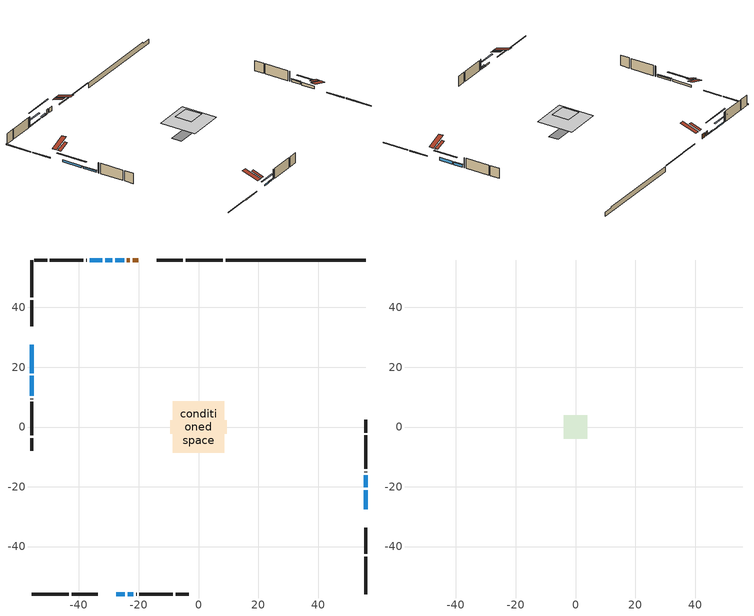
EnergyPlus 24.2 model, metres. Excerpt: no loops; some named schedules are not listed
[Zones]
conditioned space
 floor outside (Floor1 construction): -3.2,-3.2 -3.2,3.2 3.2,3.2 3.2,-3.2 z1.22
 floor adiabatic (AdiabaticFloorConstruction): -8.56,-8.56 -8.56,8.56 8.56,8.56 8.56,-8.56 z3.66
 floor foundation (Slab1 construction): -9.41,-2.28 -9.41,2.28 9.41,2.28 9.41,-2.28 z-1.31
 wall outside (RimJoist1 construction): 8.19,55.85 -4.31,55.85 / -55.85,-55.85 -43.36,-55.85 / -55.85,55.85 -55.85,43.36 / 55.85,-55.85 55.85,-43.36 z1.22:1.52
 wall outside (RimJoist2 construction): -5.24,55.85 -14,55.85 / -42.43,-55.85 -33.66,-55.85 / -55.85,42.43 -55.85,33.66 / 55.85,-42.43 55.85,-33.66 z1.22:1.52
 wall outside (AdiabaticWallConstruction 1): -20.19,55.85 -22.07,55.85 / -22.99,55.85 -23.94,55.85 z1.22:3.25
 wall outside (AdiabaticWallConstruction): 55.85,-27.47 55.85,-21.16 z1.22:2.57; -27.47,-55.85 -24.62,-55.85 z1.22:1.83; -55.85,27.47 -55.85,18.06 z1.22:2.23; 55.85,-20.23 55.85,-16.08 z1.22:2.4; -24.87,55.85 -27.92,55.85 z1.22:1.55; -23.69,-55.85 -21.82,-55.85 z1.22:1.75; -55.85,17.13 -55.85,10.45 z1.22:2.04; -28.85,55.85 -31.25,55.85 z1.22:1.51; -32.18,55.85 -36.45,55.85 z1.22:1.63
 wall outside (Wall1 construction): -37.38,55.85 -37.58,55.85 / -20.89,-55.85 -20.69,-55.85 / -55.85,9.52 -55.85,9.33 / 55.85,-15.15 55.85,-14.95 z1.22:6.1
 wall outside (Wall2 construction): -38.51,55.85 -49.72,55.85 / -19.76,-55.85 -8.55,-55.85 / -55.85,8.4 -55.85,-2.82 / 55.85,-14.02 55.85,-2.81 z1.22:6.1
 wall outside (Wall3 construction): -50.65,55.85 -54.92,55.85 / -7.62,-55.85 -3.34,-55.85 / -55.85,-3.75 -55.85,-8.02 / 55.85,-1.88 55.85,2.4 z1.22:6.1
 wall foundation (FoundationWall1 construction): 9.12,55.85,-1.31 9.12,55.85,1.22 51.18,55.85,1.22 51.18,55.85,0.66 55.85,55.85,0.66 55.85,55.85,-1.31
 window (WindowConstruction): 55.85,-27.47 55.85,-21.16 z1.22:2.57
 window (WindowConstruction 2): -27.47,-55.85 -24.62,-55.85 z1.22:1.83
 window (WindowConstruction 3): -55.85,27.47 -55.85,18.06 z1.22:2.23
 window (WindowConstruction 4): 55.85,-20.23 55.85,-16.08 z1.22:2.4
 window (WindowConstruction 5): -24.87,55.85 -27.92,55.85 z1.22:1.55
 window (WindowConstruction 6): -23.69,-55.85 -21.82,-55.85 z1.22:1.75
 window (WindowConstruction 7): -55.85,17.13 -55.85,10.45 z1.22:2.04
 window (WindowConstruction 8): -28.85,55.85 -31.25,55.85 z1.22:1.51
 window (WindowConstruction 1): -32.18,55.85 -36.45,55.85 z1.22:1.63
 door (Door): -20.19,55.85 -22.07,55.85 z1.22:3.25
 door (Door 1): -23,55.85 -23.94,55.85 z1.22:3.25
 ceiling adiabatic (AdiabaticFloorConstruction): 8.56,-8.56 8.56,8.56 -8.56,8.56 -8.56,-8.56 z3.66
 roof outside (Roof2 construction): -19.26,55.85,6.1 -19.26,50.75,7.8 -17.92,50.75,7.8 -17.92,55.85,6.1; -28.4,-55.85,6.1 -28.4,-50.75,7.8 -29.75,-50.75,7.8 -29.75,-55.85,6.1; -55.85,28.4,6.1 -50.75,28.4,7.8 -50.75,29.75,7.8 -55.85,29.75,6.1; 55.85,-28.4,6.1 50.75,-28.4,7.8 50.75,-29.75,7.8 55.85,-29.75,6.1
attic - vented
 floor to conditioned space (Floor2 construction Reversed): -4,-4 -4,4 4,4 4,-4 z6.1
 roof outside (Roof1 construction): -16.99,55.85,6.1 -16.99,48.05,8.7 -14.93,48.05,8.7 -14.93,55.85,6.1; -30.68,-55.85,6.1 -30.68,-48.05,8.7 -32.73,-48.05,8.7 -32.73,-55.85,6.1; -55.85,30.68,6.1 -48.05,30.68,8.7 -48.05,32.73,8.7 -55.85,32.73,6.1; 55.85,-30.68,6.1 48.05,-30.68,8.7 48.05,-32.73,8.7 55.85,-32.73,6.1
shading: 55.85,-18.52 55.85,-30.11 56.27,-30.11 56.27,-18.52 z5.21; -21.98,-55.85 -30.11,-55.85 -30.11,-56.27 -21.98,-56.27 z4.47; -55.85,15.42 -55.85,30.11 -56.27,30.11 -56.27,15.42 z4.87; 55.85,-15.88 55.85,-20.43 56.27,-20.43 56.27,-15.88 z2.6; -28.12,55.85 -24.67,55.85 -24.67,56.27 -28.12,56.27 z1.75; -21.62,-55.85 -23.89,-55.85 -23.89,-56.27 -21.62,-56.27 z1.95; -55.85,10.25 -55.85,17.33 -56.27,17.33 -56.27,10.25 z2.24; -37.55,55.85 -22.55,55.85 -22.55,56.27 -37.55,56.27 z7.81; -39.09,55.85 -29.54,55.85 -29.54,56.27 -39.09,56.27 z4.26
[Building]
Building 1: Terrain=Suburbs
[Site:Location]
Vancouver Intl AP_BC: Latitude {deg}=49.19; Longitude {deg}=-123.18; Time Zone {hr}=-8; Elevation {m}=4; Keep Site Location Information=Yes
[Site:GroundTemperature:Shallow]
8.06451, 6.96315, 6.87495, 7.3976, 9.49575, 11.5841, 13.3946, 14.5416, 14.639, 13.7062, 11.9418, 9.91751
[Site:WaterMainsTemperature]
Calculation Method=Schedule; Temperature Schedule=mains temperature schedule
[Material] Roughness=Rough; Thermal Absorptance=0.9
Name | Thickness {m} | Conductivity {W/m-K} | Density {kg/m3} | Specific Heat {J/kg-K} | Solar Absorptance | Visible Absorptance
asphalt or fiberglass shingles | 0.00635 | 0.162714 | 1121.4 | 1465.45 | 0.84 | 0.84
ceiling stud and cavity | 0.1397 | 0.0759208 | 65.682 | 1177.47 | 0.7 | 0.7
concrete 4.0 in. | 0.1016 | 1.803125 | 2242.8 | 837.4 | 0.7 | 0.7
concrete 8.0 in. | 0.2032 | 1.803125 | 2242.8 | 837.4 | 0.7 | 0.7
door material | 0.04445 | 0.188738 | 512.64 | 1214.23 | 0.7 | 0.7
exterior vertical ins | 0.0136664 | 0.029427 | 32.04 | 1214.23 | 0.7 | 0.7
floor covering | 0.0127 | 9.015625 | 54.468 | 1339.84 | 0.6 | 0.6
floor covering 1 | 0.0127 | 0.0433444 | 54.468 | 1339.84 | 0.6 | 0.6
floor rigid ins; wall rigid ins | 0.512978 | 0.029427 | 32.04 | 1214.23 | 0.7 | 0.7
floor stud and cavity | 0.0889 | 0.196068 | 50.32683 | 1063.81 | 0.7 | 0.7
floor stud and cavity 1 | 0.1397 | 1.75129 | 37.0049 | 1207.88 | 0.7 | 0.7
furniture material conditioned space 1 | 0.1524 | 0.115458 | 640.8 | 1214.23 | 0.6 | 0.6
gypsum board | 0.0127 | 0.160291 | 801 | 837.4 | 0.6 | 0.6
gypsum board 1 | 0.0127 | 0.160291 | 801 | 837.4 | 0.7 | 0.7
osb sheathing 0.5 in. | 0.0127 | 0.115458 | 512.64 | 1214.23 | 0.7 | 0.7
osb sheathing 0.75 in. | 0.01905 | 0.115458 | 512.64 | 1214.23 | 0.7 | 0.7
osb sheathing 2.0 in. | 0.0508 | 0.115458 | 512.64 | 1214.23 | 0.7 | 0.7
rim joist stud and cavity | 0.0508 | 0.0451784 | 125.044 | 1163.47 | 0.6 | 0.6
rim joist stud and cavity 1 | 0.0508 | 0.0290657 | 125.044 | 1163.47 | 0.6 | 0.6
roof rigid ins | 0.103632 | 0.029427 | 32.04 | 1214.23 | 0.7 | 0.7
roof stud and cavity | 0.2032 | 0.246695 | 78.34581 | 1123.46 | 0.7 | 0.7
wall stud and cavity | 0.1397 | 0.129216 | 139.0536 | 1170.24 | 0.7 | 0.7
wall stud and cavity 1 | 0.1397 | 0.114486 | 139.0536 | 1170.24 | 0.7 | 0.7
wall stud and cavity 2 | 0.1397 | 0.116846 | 139.0536 | 1170.24 | 0.7 | 0.7
wall stud and cavity 3 | 0.0889 | 0.380278 | 52.3479 | 1209.89 | 0.7 | 0.7
wall stud and cavity 4 | 0.0889 | 0.391764 | 83.0341 | 1211.67 | 0.7 | 0.7
wood siding | 0.0254 | 0.102417 | 544.68 | 1172.36 | 0.4 | 0.4
wood siding 1; wood siding 2; wood siding 3 | 0.0254 | 0.102417 | 544.68 | 1172.36 | 0.7 | 0.7
[WindowMaterial:SimpleGlazingSystem]
Name | U-Factor {W/m2-K} | Solar Heat Gain Coefficient
WindowMaterial | 2.51649 | 0.64
WindowMaterial 1 | 5.30212 | 0.59
WindowMaterial 2 | 4.66845 | 0.64
WindowMaterial 3 | 4.13188 | 0.69
WindowMaterial 4 | 2.5375 | 0.63
WindowMaterial 5 | 5.73024 | 0.55
WindowMaterial 6 | 4.851851 | 0.63
WindowMaterial 7 | 4.3272 | 0.67
WindowMaterial 8 | 5.97666 | 0.53
[Construction]
AdiabaticFloorConstruction: floor stud and cavity 1, floor rigid ins, osb sheathing 0.75 in., floor covering 1
AdiabaticWallConstruction: wood siding 2, wall rigid ins, wall stud and cavity 3, gypsum board
AdiabaticWallConstruction 1: wood siding 3, wall rigid ins, wall stud and cavity 3, gypsum board
Door; Door 1: door material
Floor1 construction: floor stud and cavity, floor covering
Floor2 construction Reversed: gypsum board, ceiling stud and cavity
FoundationWall1 construction: concrete 8.0 in., gypsum board 1
furniture construction conditioned space 1: furniture material conditioned space 1
PartitionWallConstruction: gypsum board, wall stud and cavity 4, gypsum board
RimJoist1 construction: wood siding 1, osb sheathing 2.0 in., rim joist stud and cavity
RimJoist2 construction: wood siding 1, osb sheathing 2.0 in., rim joist stud and cavity 1
Roof1 construction: asphalt or fiberglass shingles
Roof2 construction: asphalt or fiberglass shingles, roof rigid ins, osb sheathing 0.75 in., roof stud and cavity, gypsum board
Slab1 construction: concrete 4.0 in.
Wall1 construction: wood siding, osb sheathing 0.5 in., wall stud and cavity, gypsum board
Wall2 construction: wood siding, osb sheathing 0.5 in., wall stud and cavity 1, gypsum board
Wall3 construction: wood siding, osb sheathing 0.5 in., wall stud and cavity 2, gypsum board
WindowConstruction: WindowMaterial
WindowConstruction 1: WindowMaterial 1
WindowConstruction 2: WindowMaterial 2
WindowConstruction 3: WindowMaterial 3
WindowConstruction 4: WindowMaterial 4
WindowConstruction 5: WindowMaterial 5
WindowConstruction 6: WindowMaterial 6
WindowConstruction 7: WindowMaterial 7
WindowConstruction 8: WindowMaterial 8
[Zone] Multiplier=1; Part of Total Floor Area=Yes
Name | Volume {m3}
attic - vented | 27.0797
conditioned space | 947.5
[Space]
Name | Zone | Volume {m3}
attic - vented 1 | attic - vented | 27.0797
conditioned space 1 | conditioned space | 947.5
[ZoneInfiltration:EffectiveLeakageArea]
infil attic - vented 1: Zone or Space=attic - vented 1; Schedule=Always On Discrete; Effective Air Leakage Area {cm2}=2654.48; Stack Coefficient=0.000180826; Wind Coefficient=9.08554e-06
[ZoneMixing]
whole house fan mix: Zone or Space=attic - vented; Schedule=Always On Continuous; Design Flow Rate Calculation Method=Flow/Zone; Design Flow Rate {m3/s}=0; Source Zone or Space=conditioned space
[SurfaceProperty:ExposedFoundationPerimeter]
Slab1: Exposed Perimeter Calculation Method=TotalExposedPerimeter; Total Exposed Perimeter {m}=46.737
[InternalMass] Zone or ZoneList=conditioned space; Space or SpaceList=conditioned space 1
Name | Construction | Surface Area {m2}
furniture mass conditioned space 1 | furniture construction conditioned space 1 | 168.008
partition wall mass | PartitionWallConstruction | 420.02
[Lights]
interior lighting: Zone or ZoneList or Space or SpaceList=conditioned space 1; Schedule=interior lighting schedule; Design Level Calculation Method=LightingLevel; Lighting Level {W}=343.2; Return Air Fraction=0; Fraction Radiant=0.6; Fraction Visible=0.2; Fraction Replaceable=1
[People]
occupants: Zone or ZoneList or Space or SpaceList=conditioned space 1; Number of People Schedule=occupants schedule; Number of People Calculation Method=People; Number of People=3; Fraction Radiant=0.314171; Sensible Heat Fraction=0.56303; Activity Level Schedule=occupants activity schedule; Carbon Dioxide Generation Rate {m3/s-W}=0; Enable ASHRAE 55 Comfort Warnings=No; Mean Radiant Temperature Calculation Type=EnclosureAveraged
[ElectricEquipment] Zone or ZoneList or Space or SpaceList=conditioned space 1; Design Level Calculation Method=EquipmentLevel
Name | Schedule | Design Level {W} | Fraction Latent | Fraction Radiant | Fraction Lost
clothes dryer | clothes dryer schedule | 140.772 | 0.015 | 0.081 | 0.85
clothes washer | clothes washer schedule | 32.1985 | 0.03 | 0.162 | 0.7
cooking range | cooking range schedule | 215.147 | 0.08 | 0.432 | 0.2
dishwasher | dishwasher schedule | 66.8632 | 0.3 | 0.18 | 0.4
fridge | fridge schedule | 72.9452 | 0 | 0.6 | 0
mech vent house fan | mech vent house fan schedule | 21.2 | 0 | 0 | 1
mech vent house fan cfis | mech vent house fan cfis schedule | 0 | 0 | 0 | 0
misc plug loads | misc plug loads schedule | 494.7 | 0.045 | 0.513 | 0.1
whole house fan | Always On Discrete | 0 | 0 | 0 | 1
[OtherEquipment] Zone or ZoneList or Space or SpaceList=conditioned space 1; Design Level Calculation Method=EquipmentLevel
Name | Fuel Type | Schedule | Design Level {W} | Fraction Latent | Fraction Radiant | Fraction Lost
clothes dryer 1 | Electricity | clothes dryer schedule | 0 | 0.015 | 0.081 | 0.85
cooking range 1 | Electricity | cooking range schedule | 0 | 0.08 | 0.432 | 0.2
general water use latent | None | general water use schedule | 62.594 | 1 | 0 | 0
general water use sensible | None | general water use schedule | -61.6891 | 0 | 0.6 | 0
mech vent house fan latent load | None | Always On Discrete | 0 | 1 | 0 | 0
mech vent house fan sensible load | None | Always On Discrete | 0 | 0 | 0 | 0
water heater energy adjustment1 | NaturalGas | Always On Discrete | 0.01 | 0 | 0 | 1
[ZoneInfiltration:DesignFlowRate] Zone or ZoneList or Space or SpaceList=conditioned space 1; Schedule=Always On Discrete; Design Flow Rate Calculation Method=Flow/Zone; Design Flow Rate {m3/s}=0
infil flow; natural vent flow; whole house fan flow
[Foundation:Kiva]
Foundation Kiva 1: Initial Indoor Air Temperature {C}=21; Wall Height Above Grade {m}=1.21999; Wall Depth Below Slab {m}=0.2032; Custom Block Material Name 1=exterior vertical ins; Custom Block Depth 1 {m}=2.52999; Custom Block X Position 1 {m}=0.2159; Custom Block Z Position 1 {m}=0
[Foundation:Kiva:Settings]
Soil Conductivity {W/m-K}=0.849921; Soil Density {kg/m3}=1842.3; Soil Specific Heat {J/kg-K}=418.7; Ground Solar Absorptivity=0.9; Ground Thermal Absorptivity=0.9; Ground Surface Roughness {m}=0.03; Far-Field Width {m}=40; Deep-Ground Boundary Condition=ZeroFlux; Deep-Ground Depth {m}=40; Minimum Cell Dimension {m}=0.2; Maximum Cell Growth Coefficient=3; Simulation Timestep=Timestep
[Exterior:Lights]
exterior lighting: Schedule=exterior lighting schedule; Design Level {W}=75.6
[Schedule:Constant]
Name | Hourly Value
Always On Continuous; mech vent house fan schedule; mech vent house fan cfis schedule; Always On Discrete | 1
occupants activity schedule | 117.228
fridge schedule | 0
[Schedule:Week:Daily]
interior lighting schedule Week Rule - Jan1-Jan27: interior lighting schedule day, interior lighting schedule day, interior lighting schedule day, interior lighting schedule day, interior lighting schedule day, interior lighting schedule day, interior lighting schedule day, interior lighting schedule default day, interior lighting schedule default day, interior lighting schedule default day, interior lighting schedule default day, interior lighting schedule default day
interior lighting schedule Week Rule - Jan28-Feb3: interior lighting schedule day, interior lighting schedule day, interior lighting schedule day, interior lighting schedule day, interior lighting schedule day 1, interior lighting schedule day 1, interior lighting schedule day 1, interior lighting schedule default day, interior lighting schedule default day, interior lighting schedule default day, interior lighting schedule default day, interior lighting schedule default day
interior lighting schedule Week Rule - Feb4-Feb24: interior lighting schedule day 1, interior lighting schedule day 1, interior lighting schedule day 1, interior lighting schedule day 1, interior lighting schedule day 1, interior lighting schedule day 1, interior lighting schedule day 1, interior lighting schedule default day, interior lighting schedule default day, interior lighting schedule default day, interior lighting schedule default day, interior lighting schedule default day
interior lighting schedule Week Rule - Feb25-Mar3: interior lighting schedule day 1, interior lighting schedule day 1, interior lighting schedule day 1, interior lighting schedule day 1, interior lighting schedule day 2, interior lighting schedule day 2, interior lighting schedule day 2, interior lighting schedule default day, interior lighting schedule default day, interior lighting schedule default day, interior lighting schedule default day, interior lighting schedule default day
interior lighting schedule Week Rule - Mar4-Mar31: interior lighting schedule day 2, interior lighting schedule day 2, interior lighting schedule day 2, interior lighting schedule day 2, interior lighting schedule day 2, interior lighting schedule day 2, interior lighting schedule day 2, interior lighting schedule default day, interior lighting schedule default day, interior lighting schedule default day, interior lighting schedule default day, interior lighting schedule default day
interior lighting schedule Week Rule - Apr1-Apr28: interior lighting schedule day 3, interior lighting schedule day 3, interior lighting schedule day 3, interior lighting schedule day 3, interior lighting schedule day 3, interior lighting schedule day 3, interior lighting schedule day 3, interior lighting schedule default day, interior lighting schedule default day, interior lighting schedule default day, interior lighting schedule default day, interior lighting schedule default day
interior lighting schedule Week Rule - Apr29-May5: interior lighting schedule day 3, interior lighting schedule day 3, interior lighting schedule day 4, interior lighting schedule day 4, interior lighting schedule day 4, interior lighting schedule day 4, interior lighting schedule day 4, interior lighting schedule default day, interior lighting schedule default day, interior lighting schedule default day, interior lighting schedule default day, interior lighting schedule default day
interior lighting schedule Week Rule - May6-May26: interior lighting schedule day 4, interior lighting schedule day 4, interior lighting schedule day 4, interior lighting schedule day 4, interior lighting schedule day 4, interior lighting schedule day 4, interior lighting schedule day 4, interior lighting schedule default day, interior lighting schedule default day, interior lighting schedule default day, interior lighting schedule default day, interior lighting schedule default day
interior lighting schedule Week Rule - May27-Jun2: interior lighting schedule day 4, interior lighting schedule day 4, interior lighting schedule day 4, interior lighting schedule day 4, interior lighting schedule day 4, interior lighting schedule day 5, interior lighting schedule day 5, interior lighting schedule default day, interior lighting schedule default day, interior lighting schedule default day, interior lighting schedule default day, interior lighting schedule default day
interior lighting schedule Week Rule - Jun3-Jun30: interior lighting schedule day 5, interior lighting schedule day 5, interior lighting schedule day 5, interior lighting schedule day 5, interior lighting schedule day 5, interior lighting schedule day 5, interior lighting schedule day 5, interior lighting schedule default day, interior lighting schedule default day, interior lighting schedule default day, interior lighting schedule default day, interior lighting schedule default day
interior lighting schedule Week Rule - Jul1-Jul28: interior lighting schedule day 6, interior lighting schedule day 6, interior lighting schedule day 6, interior lighting schedule day 6, interior lighting schedule day 6, interior lighting schedule day 6, interior lighting schedule day 6, interior lighting schedule default day, interior lighting schedule default day, interior lighting schedule default day, interior lighting schedule default day, interior lighting schedule default day
interior lighting schedule Week Rule - Jul29-Aug4: interior lighting schedule day 6, interior lighting schedule day 6, interior lighting schedule day 6, interior lighting schedule day 7, interior lighting schedule day 7, interior lighting schedule day 7, interior lighting schedule day 7, interior lighting schedule default day, interior lighting schedule default day, interior lighting schedule default day, interior lighting schedule default day, interior lighting schedule default day
interior lighting schedule Week Rule - Aug5-Aug25: interior lighting schedule day 7, interior lighting schedule day 7, interior lighting schedule day 7, interior lighting schedule day 7, interior lighting schedule day 7, interior lighting schedule day 7, interior lighting schedule day 7, interior lighting schedule default day, interior lighting schedule default day, interior lighting schedule default day, interior lighting schedule default day, interior lighting schedule default day
interior lighting schedule Week Rule - Aug26-Sep1: interior lighting schedule day 7, interior lighting schedule day 7, interior lighting schedule day 7, interior lighting schedule day 7, interior lighting schedule day 7, interior lighting schedule day 7, interior lighting schedule day 8, interior lighting schedule default day, interior lighting schedule default day, interior lighting schedule default day, interior lighting schedule default day, interior lighting schedule default day
interior lighting schedule Week Rule - Sep2-Sep29: interior lighting schedule day 8, interior lighting schedule day 8, interior lighting schedule day 8, interior lighting schedule day 8, interior lighting schedule day 8, interior lighting schedule day 8, interior lighting schedule day 8, interior lighting schedule default day, interior lighting schedule default day, interior lighting schedule default day, interior lighting schedule default day, interior lighting schedule default day
interior lighting schedule Week Rule - Sep30-Oct6: interior lighting schedule day 8, interior lighting schedule day 9, interior lighting schedule day 9, interior lighting schedule day 9, interior lighting schedule day 9, interior lighting schedule day 9, interior lighting schedule day 9, interior lighting schedule default day, interior lighting schedule default day, interior lighting schedule default day, interior lighting schedule default day, interior lighting schedule default day
interior lighting schedule Week Rule - Oct7-Oct27: interior lighting schedule day 9, interior lighting schedule day 9, interior lighting schedule day 9, interior lighting schedule day 9, interior lighting schedule day 9, interior lighting schedule day 9, interior lighting schedule day 9, interior lighting schedule default day, interior lighting schedule default day, interior lighting schedule default day, interior lighting schedule default day, interior lighting schedule default day
interior lighting schedule Week Rule - Oct28-Nov3: interior lighting schedule day 9, interior lighting schedule day 9, interior lighting schedule day 9, interior lighting schedule day 9, interior lighting schedule day 10, interior lighting schedule day 10, interior lighting schedule day 10, interior lighting schedule default day, interior lighting schedule default day, interior lighting schedule default day, interior lighting schedule default day, interior lighting schedule default day
interior lighting schedule Week Rule - Nov4-Nov24: interior lighting schedule day 10, interior lighting schedule day 10, interior lighting schedule day 10, interior lighting schedule day 10, interior lighting schedule day 10, interior lighting schedule day 10, interior lighting schedule day 10, interior lighting schedule default day, interior lighting schedule default day, interior lighting schedule default day, interior lighting schedule default day, interior lighting schedule default day
interior lighting schedule Week Rule - Nov25-Dec1: interior lighting schedule day 10, interior lighting schedule day 10, interior lighting schedule day 10, interior lighting schedule day 10, interior lighting schedule day 10, interior lighting schedule day 10, interior lighting schedule day 11, interior lighting schedule default day, interior lighting schedule default day, interior lighting schedule default day, interior lighting schedule default day, interior lighting schedule default day
interior lighting schedule Week Rule - Dec2-Dec31: interior lighting schedule day 11, interior lighting schedule day 11, interior lighting schedule day 11, interior lighting schedule day 11, interior lighting schedule day 11, interior lighting schedule day 11, interior lighting schedule day 11, interior lighting schedule default day, interior lighting schedule default day, interior lighting schedule default day, interior lighting schedule default day, interior lighting schedule default day
occupants schedule Week Rule - Jan1-Dec31: occupants schedule day, occupants schedule day, occupants schedule day, occupants schedule day, occupants schedule day, occupants schedule day, occupants schedule day, occupants schedule default day, occupants schedule default day, occupants schedule default day, occupants schedule default day, occupants schedule default day
clothes dryer schedule Week Rule - Jan1-Dec31: clothes dryer schedule day, clothes dryer schedule day, clothes dryer schedule day, clothes dryer schedule day, clothes dryer schedule day, clothes dryer schedule day, clothes dryer schedule day, clothes dryer schedule default day, clothes dryer schedule default day, clothes dryer schedule default day, clothes dryer schedule default day, clothes dryer schedule default day
clothes washer schedule Week Rule - Jan1-Dec31: clothes washer schedule day, clothes washer schedule day, clothes washer schedule day, clothes washer schedule day, clothes washer schedule day, clothes washer schedule day, clothes washer schedule day, clothes washer schedule default day, clothes washer schedule default day, clothes washer schedule default day, clothes washer schedule default day, clothes washer schedule default day
cooking range schedule Week Rule - Jan1-Dec31: cooking range schedule day, cooking range schedule day, cooking range schedule day, cooking range schedule day, cooking range schedule day, cooking range schedule day, cooking range schedule day, cooking range schedule default day, cooking range schedule default day, cooking range schedule default day, cooking range schedule default day, cooking range schedule default day
dishwasher schedule Week Rule - Jan1-Dec31: dishwasher schedule day, dishwasher schedule day, dishwasher schedule day, dishwasher schedule day, dishwasher schedule day, dishwasher schedule day, dishwasher schedule day, dishwasher schedule default day, dishwasher schedule default day, dishwasher schedule default day, dishwasher schedule default day, dishwasher schedule default day
misc plug loads schedule Week Rule - Jan1-Dec31: misc plug loads schedule day, misc plug loads schedule day, misc plug loads schedule day, misc plug loads schedule day, misc plug loads schedule day, misc plug loads schedule day, misc plug loads schedule day, misc plug loads schedule default day, misc plug loads schedule default day, misc plug loads schedule default day, misc plug loads schedule default day, misc plug loads schedule default day
general water use schedule Week Rule - Jan1-Dec31: general water use schedule day, general water use schedule day, general water use schedule day, general water use schedule day, general water use schedule day, general water use schedule day, general water use schedule day, general water use schedule default day, general water use schedule default day, general water use schedule default day, general water use schedule default day, general water use schedule default day
exterior lighting schedule Week Rule - Jan1-Jan27: exterior lighting schedule day, exterior lighting schedule day, exterior lighting schedule day, exterior lighting schedule day, exterior lighting schedule day, exterior lighting schedule day, exterior lighting schedule day, exterior lighting schedule default day, exterior lighting schedule default day, exterior lighting schedule default day, exterior lighting schedule default day, exterior lighting schedule default day
exterior lighting schedule Week Rule - Jan28-Feb3: exterior lighting schedule day, exterior lighting schedule day, exterior lighting schedule day, exterior lighting schedule day, exterior lighting schedule day 1, exterior lighting schedule day 1, exterior lighting schedule day 1, exterior lighting schedule default day, exterior lighting schedule default day, exterior lighting schedule default day, exterior lighting schedule default day, exterior lighting schedule default day
exterior lighting schedule Week Rule - Feb4-Feb24: exterior lighting schedule day 1, exterior lighting schedule day 1, exterior lighting schedule day 1, exterior lighting schedule day 1, exterior lighting schedule day 1, exterior lighting schedule day 1, exterior lighting schedule day 1, exterior lighting schedule default day, exterior lighting schedule default day, exterior lighting schedule default day, exterior lighting schedule default day, exterior lighting schedule default day
exterior lighting schedule Week Rule - Feb25-Mar3: exterior lighting schedule day 1, exterior lighting schedule day 1, exterior lighting schedule day 1, exterior lighting schedule day 1, exterior lighting schedule day 2, exterior lighting schedule day 2, exterior lighting schedule day 2, exterior lighting schedule default day, exterior lighting schedule default day, exterior lighting schedule default day, exterior lighting schedule default day, exterior lighting schedule default day
exterior lighting schedule Week Rule - Mar4-Mar31: exterior lighting schedule day 2, exterior lighting schedule day 2, exterior lighting schedule day 2, exterior lighting schedule day 2, exterior lighting schedule day 2, exterior lighting schedule day 2, exterior lighting schedule day 2, exterior lighting schedule default day, exterior lighting schedule default day, exterior lighting schedule default day, exterior lighting schedule default day, exterior lighting schedule default day
exterior lighting schedule Week Rule - Apr1-Apr28: exterior lighting schedule day 3, exterior lighting schedule day 3, exterior lighting schedule day 3, exterior lighting schedule day 3, exterior lighting schedule day 3, exterior lighting schedule day 3, exterior lighting schedule day 3, exterior lighting schedule default day, exterior lighting schedule default day, exterior lighting schedule default day, exterior lighting schedule default day, exterior lighting schedule default day
exterior lighting schedule Week Rule - Apr29-May5: exterior lighting schedule day 3, exterior lighting schedule day 3, exterior lighting schedule day 4, exterior lighting schedule day 4, exterior lighting schedule day 4, exterior lighting schedule day 4, exterior lighting schedule day 4, exterior lighting schedule default day, exterior lighting schedule default day, exterior lighting schedule default day, exterior lighting schedule default day, exterior lighting schedule default day
exterior lighting schedule Week Rule - May6-May26: exterior lighting schedule day 4, exterior lighting schedule day 4, exterior lighting schedule day 4, exterior lighting schedule day 4, exterior lighting schedule day 4, exterior lighting schedule day 4, exterior lighting schedule day 4, exterior lighting schedule default day, exterior lighting schedule default day, exterior lighting schedule default day, exterior lighting schedule default day, exterior lighting schedule default day
exterior lighting schedule Week Rule - May27-Jun2: exterior lighting schedule day 4, exterior lighting schedule day 4, exterior lighting schedule day 4, exterior lighting schedule day 4, exterior lighting schedule day 4, exterior lighting schedule day 5, exterior lighting schedule day 5, exterior lighting schedule default day, exterior lighting schedule default day, exterior lighting schedule default day, exterior lighting schedule default day, exterior lighting schedule default day
exterior lighting schedule Week Rule - Jun3-Jun30: exterior lighting schedule day 5, exterior lighting schedule day 5, exterior lighting schedule day 5, exterior lighting schedule day 5, exterior lighting schedule day 5, exterior lighting schedule day 5, exterior lighting schedule day 5, exterior lighting schedule default day, exterior lighting schedule default day, exterior lighting schedule default day, exterior lighting schedule default day, exterior lighting schedule default day
exterior lighting schedule Week Rule - Jul1-Jul28: exterior lighting schedule day 6, exterior lighting schedule day 6, exterior lighting schedule day 6, exterior lighting schedule day 6, exterior lighting schedule day 6, exterior lighting schedule day 6, exterior lighting schedule day 6, exterior lighting schedule default day, exterior lighting schedule default day, exterior lighting schedule default day, exterior lighting schedule default day, exterior lighting schedule default day
exterior lighting schedule Week Rule - Jul29-Aug4: exterior lighting schedule day 6, exterior lighting schedule day 6, exterior lighting schedule day 6, exterior lighting schedule day 7, exterior lighting schedule day 7, exterior lighting schedule day 7, exterior lighting schedule day 7, exterior lighting schedule default day, exterior lighting schedule default day, exterior lighting schedule default day, exterior lighting schedule default day, exterior lighting schedule default day
exterior lighting schedule Week Rule - Aug5-Aug25: exterior lighting schedule day 7, exterior lighting schedule day 7, exterior lighting schedule day 7, exterior lighting schedule day 7, exterior lighting schedule day 7, exterior lighting schedule day 7, exterior lighting schedule day 7, exterior lighting schedule default day, exterior lighting schedule default day, exterior lighting schedule default day, exterior lighting schedule default day, exterior lighting schedule default day
exterior lighting schedule Week Rule - Aug26-Sep1: exterior lighting schedule day 7, exterior lighting schedule day 7, exterior lighting schedule day 7, exterior lighting schedule day 7, exterior lighting schedule day 7, exterior lighting schedule day 7, exterior lighting schedule day 8, exterior lighting schedule default day, exterior lighting schedule default day, exterior lighting schedule default day, exterior lighting schedule default day, exterior lighting schedule default day
exterior lighting schedule Week Rule - Sep2-Sep29: exterior lighting schedule day 8, exterior lighting schedule day 8, exterior lighting schedule day 8, exterior lighting schedule day 8, exterior lighting schedule day 8, exterior lighting schedule day 8, exterior lighting schedule day 8, exterior lighting schedule default day, exterior lighting schedule default day, exterior lighting schedule default day, exterior lighting schedule default day, exterior lighting schedule default day
exterior lighting schedule Week Rule - Sep30-Oct6: exterior lighting schedule day 8, exterior lighting schedule day 9, exterior lighting schedule day 9, exterior lighting schedule day 9, exterior lighting schedule day 9, exterior lighting schedule day 9, exterior lighting schedule day 9, exterior lighting schedule default day, exterior lighting schedule default day, exterior lighting schedule default day, exterior lighting schedule default day, exterior lighting schedule default day
exterior lighting schedule Week Rule - Oct7-Oct27: exterior lighting schedule day 9, exterior lighting schedule day 9, exterior lighting schedule day 9, exterior lighting schedule day 9, exterior lighting schedule day 9, exterior lighting schedule day 9, exterior lighting schedule day 9, exterior lighting schedule default day, exterior lighting schedule default day, exterior lighting schedule default day, exterior lighting schedule default day, exterior lighting schedule default day
exterior lighting schedule Week Rule - Oct28-Nov3: exterior lighting schedule day 9, exterior lighting schedule day 9, exterior lighting schedule day 9, exterior lighting schedule day 9, exterior lighting schedule day 10, exterior lighting schedule day 10, exterior lighting schedule day 10, exterior lighting schedule default day, exterior lighting schedule default day, exterior lighting schedule default day, exterior lighting schedule default day, exterior lighting schedule default day
exterior lighting schedule Week Rule - Nov4-Nov24: exterior lighting schedule day 10, exterior lighting schedule day 10, exterior lighting schedule day 10, exterior lighting schedule day 10, exterior lighting schedule day 10, exterior lighting schedule day 10, exterior lighting schedule day 10, exterior lighting schedule default day, exterior lighting schedule default day, exterior lighting schedule default day, exterior lighting schedule default day, exterior lighting schedule default day
exterior lighting schedule Week Rule - Nov25-Dec1: exterior lighting schedule day 10, exterior lighting schedule day 10, exterior lighting schedule day 10, exterior lighting schedule day 10, exterior lighting schedule day 10, exterior lighting schedule day 10, exterior lighting schedule day 11, exterior lighting schedule default day, exterior lighting schedule default day, exterior lighting schedule default day, exterior lighting schedule default day, exterior lighting schedule default day
[Schedule:Year]
interior lighting schedule: interior lighting schedule Week Rule - Jan1-Jan27, 1, 1, 1, 27, interior lighting schedule Week Rule - Jan28-Feb3, 1, 28, 2, 3, interior lighting schedule Week Rule - Feb4-Feb24, 2, 4, 2, 24, interior lighting schedule Week Rule - Feb25-Mar3, 2, 25, 3, 3, interior lighting schedule Week Rule - Mar4-Mar31, 3, 4, 3, 31, interior lighting schedule Week Rule - Apr1-Apr28, 4, 1, 4, 28, interior lighting schedule Week Rule - Apr29-May5, 4, 29, 5, 5, interior lighting schedule Week Rule - May6-May26, 5, 6, 5, 26, interior lighting schedule Week Rule - May27-Jun2, 5, 27, 6, 2, interior lighting schedule Week Rule - Jun3-Jun30, 6, 3, 6, 30, interior lighting schedule Week Rule - Jul1-Jul28, 7, 1, 7, 28, interior lighting schedule Week Rule - Jul29-Aug4, 7, 29, 8, 4, interior lighting schedule Week Rule - Aug5-Aug25, 8, 5, 8, 25, interior lighting schedule Week Rule - Aug26-Sep1, 8, 26, 9, 1, interior lighting schedule Week Rule - Sep2-Sep29, 9, 2, 9, 29, interior lighting schedule Week Rule - Sep30-Oct6, 9, 30, 10, 6, interior lighting schedule Week Rule - Oct7-Oct27, 10, 7, 10, 27, interior lighting schedule Week Rule - Oct28-Nov3, 10, 28, 11, 3, interior lighting schedule Week Rule - Nov4-Nov24, 11, 4, 11, 24, interior lighting schedule Week Rule - Nov25-Dec1, 11, 25, 12, 1, interior lighting schedule Week Rule - Dec2-Dec31, 12, 2, 12, 31
occupants schedule: occupants schedule Week Rule - Jan1-Dec31, 1, 1, 12, 31
clothes dryer schedule: clothes dryer schedule Week Rule - Jan1-Dec31, 1, 1, 12, 31
clothes washer schedule: clothes washer schedule Week Rule - Jan1-Dec31, 1, 1, 12, 31
cooking range schedule: cooking range schedule Week Rule - Jan1-Dec31, 1, 1, 12, 31
dishwasher schedule: dishwasher schedule Week Rule - Jan1-Dec31, 1, 1, 12, 31
misc plug loads schedule: misc plug loads schedule Week Rule - Jan1-Dec31, 1, 1, 12, 31
general water use schedule: general water use schedule Week Rule - Jan1-Dec31, 1, 1, 12, 31
exterior lighting schedule: exterior lighting schedule Week Rule - Jan1-Jan27, 1, 1, 1, 27, exterior lighting schedule Week Rule - Jan28-Feb3, 1, 28, 2, 3, exterior lighting schedule Week Rule - Feb4-Feb24, 2, 4, 2, 24, exterior lighting schedule Week Rule - Feb25-Mar3, 2, 25, 3, 3, exterior lighting schedule Week Rule - Mar4-Mar31, 3, 4, 3, 31, exterior lighting schedule Week Rule - Apr1-Apr28, 4, 1, 4, 28, exterior lighting schedule Week Rule - Apr29-May5, 4, 29, 5, 5, exterior lighting schedule Week Rule - May6-May26, 5, 6, 5, 26, exterior lighting schedule Week Rule - May27-Jun2, 5, 27, 6, 2, exterior lighting schedule Week Rule - Jun3-Jun30, 6, 3, 6, 30, exterior lighting schedule Week Rule - Jul1-Jul28, 7, 1, 7, 28, exterior lighting schedule Week Rule - Jul29-Aug4, 7, 29, 8, 4, exterior lighting schedule Week Rule - Aug5-Aug25, 8, 5, 8, 25, exterior lighting schedule Week Rule - Aug26-Sep1, 8, 26, 9, 1, exterior lighting schedule Week Rule - Sep2-Sep29, 9, 2, 9, 29, exterior lighting schedule Week Rule - Sep30-Oct6, 9, 30, 10, 6, exterior lighting schedule Week Rule - Oct7-Oct27, 10, 7, 10, 27, exterior lighting schedule Week Rule - Oct28-Nov3, 10, 28, 11, 3, exterior lighting schedule Week Rule - Nov4-Nov24, 11, 4, 11, 24, exterior lighting schedule Week Rule - Nov25-Dec1, 11, 25, 12, 1, exterior lighting schedule Week Rule - Dec2-Dec31, 12, 2, 12, 31
[Schedule:Compact]
mains temperature schedule: Through: 01/01, For: AllDays, Until: 24:00, 11.375, Through: 01/02, For: AllDays, Until: 24:00, 11.3367, Through: 01/03, For: AllDays, Until: 24:00, 11.2994, Through: 01/04, For: AllDays, Until: 24:00, 11.2628, Through: 01/05, For: AllDays, Until: 24:00, 11.2267, Through: 01/06, For: AllDays, Until: 24:00, 11.1917, Through: 01/07, For: AllDays, Until: 24:00, 11.1578, Through: 01/08, For: AllDays, Until: 24:00, 11.1244, Through: 01/09, For: AllDays, Until: 24:00, 11.0917, Through: 01/10, For: AllDays, Until: 24:00, 11.06, Through: 01/11, For: AllDays, Until: 24:00, 11.0289, Through: 01/12, For: AllDays, Until: 24:00, 10.9989, Through: 01/13, For: AllDays, Until: 24:00, 10.97, Through: 01/14, For: AllDays, Until: 24:00, 10.9417, Through: 01/15, For: AllDays, Until: 24:00, 10.9139, Through: 01/16, For: AllDays, Until: 24:00, 10.8878, Through: 01/17, For: AllDays, Until: 24:00, 10.8622, Through: 01/18, For: AllDays, Until: 24:00, 10.8372, Through: 01/19, For: AllDays, Until: 24:00, 10.8133, Through: 01/20, For: AllDays, Until: 24:00, 10.7906, Through: 01/21, For: AllDays, Until: 24:00, 10.7683, Through: 01/22, For: AllDays, Until: 24:00, 10.7478, Through: 01/23, For: AllDays, Until: 24:00, 10.7272, Through: 01/24, For: AllDays, Until: 24:00, 10.7083, Through: 01/25, For: AllDays, Until: 24:00, 10.69, Through: 01/26, For: AllDays, Until: 24:00, 10.6728, Through: 01/27, For: AllDays, Until: 24:00, 10.6567, Through: 01/28, For: AllDays, Until: 24:00, 10.6411, Through: 01/29, For: AllDays, Until: 24:00, 10.6267, Through: 01/30, For: AllDays, Until: 24:00, 10.6133, Through: 01/31, For: AllDays, Until: 24:00, 10.6011, Through: 02/01, For: AllDays, Until: 24:00, 10.59, Through: 02/02, For: AllDays, Until: 24:00, 10.5794, Through: 02/03, For: AllDays, Until: 24:00, 10.57, Through: 02/04, For: AllDays, Until: 24:00, 10.5617, Through: 02/05, For: AllDays, Until: 24:00, 10.5539, Through: 02/06, For: AllDays, Until: 24:00, 10.5478, Through: 02/07, For: AllDays, Until: 24:00, 10.5422, Through: 02/08, For: AllDays, Until: 24:00, 10.5378, Through: 02/09, For: AllDays, Until: 24:00, 10.5339, Through: 02/10, For: AllDays, Until: 24:00, 10.5317, Through: 02/11, For: AllDays, Until: 24:00, 10.53, Through: 02/12, For: AllDays, Until: 24:00, 10.53, Through: 02/13, For: AllDays, Until: 24:00, 10.5306, Through: 02/14, For: AllDays, Until: 24:00, 10.5317, Through: 02/15, For: AllDays, Until: 24:00, 10.5344, Through: 02/16, For: AllDays, Until: 24:00, 10.5378, Through: 02/17, For: AllDays, Until: 24:00, 10.5428, Through: 02/18, For: AllDays, Until: 24:00, 10.5483, Through: 02/19, For: AllDays, Until: 24:00, 10.5544, Through: 02/20, For: AllDays, Until: 24:00, 10.5622, Through: 02/21, For: AllDays, Until: 24:00, 10.5706, Through: 02/22, For: AllDays, Until: 24:00, 10.5806, Through: 02/23, For: AllDays, Until: 24:00, 10.5911, Through: 02/24, For: AllDays, Until: 24:00, 10.6022, Through: 02/25, For: AllDays, Until: 24:00, 10.615, Through: 02/26, For: AllDays, Until: 24:00, 10.6283, Through: 02/27, For: AllDays, Until: 24:00, 10.6428, Through: 02/28, For: AllDays, Until: 24:00, 10.6583, Through: 03/01, For: AllDays, Until: 24:00, 10.6744, Through: 03/02, For: AllDays, Until: 24:00, 10.6917, Through: 03/03, For: AllDays, Until: 24:00, 10.71, Through: 03/04, For: AllDays, Until: 24:00, 10.7294, Through: 03/05, For: AllDays, Until: 24:00, 10.7494, Through: 03/06, For: AllDays, Until: 24:00, 10.7706, Through: 03/07, For: AllDays, Until: 24:00, 10.7928, Through: 03/08, For: AllDays, Until: 24:00, 10.8161, Through: 03/09, For: AllDays, Until: 24:00, 10.84, Through: 03/10, For: AllDays, Until: 24:00, 10.8644, Through: 03/11, For: AllDays, Until: 24:00, 10.8906, Through: 03/12, For: AllDays, Until: 24:00, 10.9167, Through: 03/13, For: AllDays, Until: 24:00, 10.9444, Through: 03/14, For: AllDays, Until: 24:00, 10.9728, Through: 03/15, For: AllDays, Until: 24:00, 11.0022, Through: 03/16, For: AllDays, Until: 24:00, 11.0322, Through: 03/17, For: AllDays, Until: 24:00, 11.0633, Through: 03/18, For: AllDays, Until: 24:00, 11.095, Through: 03/19, For: AllDays, Until: 24:00, 11.1278, Through: 03/20, For: AllDays, Until: 24:00, 11.1611, Through: 03/21, For: AllDays, Until: 24:00, 11.1956, Through: 03/22, For: AllDays, Until: 24:00, 11.2306, Through: 03/23, For: AllDays, Until: 24:00, 11.2667, Through: 03/24, For: AllDays, Until: 24:00, 11.3033, Through: 03/25, For: AllDays, Until: 24:00, 11.3406, Through: 03/26, For: AllDays, Until: 24:00, 11.3789, Through: 03/27, For: AllDays, Until: 24:00, 11.4178, Through: 03/28, For: AllDays, Until: 24:00, 11.4572, Through: 03/29, For: AllDays, Until: 24:00, 11.4978, Through: 03/30, For: AllDays, Until: 24:00, 11.5389, Through: 03/31, For: AllDays, Until: 24:00, 11.5811, Through: 04/01, For: AllDays, Until: 24:00, 11.6233, Through: 04/02, For: AllDays, Until: 24:00, 11.6667, Through: 04/03, For: AllDays, Until: 24:00, 11.7106, Through: 04/04, For: AllDays, Until: 24:00, 11.755, Through: 04/05, For: AllDays, Until: 24:00, 11.8006, Through: 04/06, For: AllDays, Until: 24:00, 11.8461, Through: 04/07, For: AllDays, Until: 24:00, 11.8928, Through: 04/08, For: AllDays, Until: 24:00, 11.9394, Through: 04/09, For: AllDays, Until: 24:00, 11.9872, Through: 04/10, For: AllDays, Until: 24:00, 12.0356, Through: 04/11, For: AllDays, Until: 24:00, 12.0844, Through: 04/12, For: AllDays, Until: 24:00, 12.1333, Through: 04/13, For: AllDays, Until: 24:00, 12.1833, Through: 04/14, For: AllDays, Until: 24:00, 12.2339, Through: 04/15, For: AllDays, Until: 24:00, 12.2844, Through: 04/16, For: AllDays, Until: 24:00, 12.3361, Through: 04/17, For: AllDays, Until: 24:00, 12.3878, Through: 04/18, For: AllDays, Until: 24:00, 12.44, Through: 04/19, For: AllDays, Until: 24:00, 12.4928, Through: 04/20, For: AllDays, Until: 24:00, 12.5456, Through: 04/21, For: AllDays, Until: 24:00, 12.5994, Through: 04/22, For: AllDays, Until: 24:00, 12.6533, Through: 04/23, For: AllDays, Until: 24:00, 12.7072, Through: 04/24, For: AllDays, Until: 24:00, 12.7622, Through: 04/25, For: AllDays, Until: 24:00, 12.8172, Through: 04/26, For: AllDays, Until: 24:00, 12.8722, Through: 04/27, For: AllDays, Until: 24:00, 12.9278, Through: 04/28, For: AllDays, Until: 24:00, 12.9839, Through: 04/29, For: AllDays, Until: 24:00, 13.04, Through: 04/30, For: AllDays, Until: 24:00, 13.0961, Through: 05/01, For: AllDays, Until: 24:00, 13.1533, Through: 05/02, For: AllDays, Until: 24:00, 13.21, Through: 05/03, For: AllDays, Until: 24:00, 13.2672, Through: 05/04, For: AllDays, Until: 24:00, 13.3244, Through: 05/05, For: AllDays, Until: 24:00, 13.3817, Through: 05/06, For: AllDays, Until: 24:00, 13.4394, Through: 05/07, For: AllDays, Until: 24:00, 13.4972, Through: 05/08, For: AllDays, Until: 24:00, 13.555, Through: 05/09, For: AllDays, Until: 24:00, 13.6133, Through: 05/10, For: AllDays, Until: 24:00, 13.6711, Through: 05/11, For: AllDays, Until: 24:00, 13.7294, Through: 05/12, For: AllDays, Until: 24:00, 13.7878, Through: 05/13, For: AllDays, Until: 24:00, 13.8461, Through: 05/14, For: AllDays, Until: 24:00, 13.9044, Through: 05/15, For: AllDays, Until: 24:00, 13.9628, Through: 05/16, For: AllDays, Until: 24:00, 14.0211, Through: 05/17, For: AllDays, Until: 24:00, 14.0789, Through: 05/18, For: AllDays, Until: 24:00, 14.1372, Through: 05/19, For: AllDays, Until: 24:00, 14.1956, Through: 05/20, For: AllDays, Until: 24:00, 14.2533, Through: 05/21, For: AllDays, Until: 24:00, 14.3117, Through: 05/22, For: AllDays, Until: 24:00, 14.3694, Through: 05/23, For: AllDays, Until: 24:00, 14.4272, Through: 05/24, For: AllDays, Until: 24:00, 14.4844, Through: 05/25, For: AllDays, Until: 24:00, 14.5422, Through: 05/26, For: AllDays, Until: 24:00, 14.5994, Through: 05/27, For: AllDays, Until: 24:00, 14.6561, Through: 05/28, For: AllDays, Until: 24:00, 14.7128, Through: 05/29, For: AllDays, Until: 24:00, 14.7694, Through: 05/30, For: AllDays, Until: 24:00, 14.8261, Through: 05/31, For: AllDays, Until: 24:00, 14.8817, Through: 06/01, For: AllDays, Until: 24:00, 14.9378, Through: 06/02, For: AllDays, Until: 24:00, 14.9933, Through: 06/03, For: AllDays, Until: 24:00, 15.0483, Through: 06/04, For: AllDays, Until: 24:00, 15.1028, Through: 06/05, For: AllDays, Until: 24:00, 15.1572, Through: 06/06, For: AllDays, Until: 24:00, 15.2117, Through: 06/07, For: AllDays, Until: 24:00, 15.265, Through: 06/08, For: AllDays, Until: 24:00, 15.3183, Through: 06/09, For: AllDays, Until: 24:00, 15.3711, Through: 06/10, For: AllDays, Until: 24:00, 15.4239, Through: 06/11, For: AllDays, Until: 24:00, 15.4756, Through: 06/12, For: AllDays, Until: 24:00, 15.5272, Through: 06/13, For: AllDays, Until: 24:00, 15.5783, Through: 06/14, For: AllDays, Until: 24:00, 15.6289, Through: 06/15, For: AllDays, Until: 24:00, 15.6789, Through: 06/16, For: AllDays, Until: 24:00, 15.7283, Through: 06/17, For: AllDays, Until: 24:00, 15.7772, Through: 06/18, For: AllDays, Until: 24:00, 15.8261, Through: 06/19, For: AllDays, Until: 24:00, 15.8739, Through: 06/20, For: AllDays, Until: 24:00, 15.9211, Through: 06/21, For: AllDays, Until: 24:00, 15.9678, Through: 06/22, For: AllDays, Until: 24:00, 16.0139, Through: 06/23, For: AllDays, Until: 24:00, 16.0594, Through: 06/24, For: AllDays, Until: 24:00, 16.1044, Through: 06/25, For: AllDays, Until: 24:00, 16.1483, Through: 06/26, For: AllDays, Until: 24:00, 16.1922, Through: 06/27, For: AllDays, Until: 24:00, 16.235, Through: 06/28, For: AllDays, Until: 24:00, 16.2772, Through: 06/29, For: AllDays, Until: 24:00, 16.3183, Through: 06/30, For: AllDays, Until: 24:00, 16.3594, Through: 07/01, For: AllDays, Until: 24:00, 16.3994, Through: 07/02, For: AllDays, Until: 24:00, 16.4389, Through: 07/03, For: AllDays, Until: 24:00, 16.4772, Through: 07/04, For: AllDays, Until: 24:00, 16.515, Through: 07/05, For: AllDays, Until: 24:00, 16.5522, Through: 07/06, For: AllDays, Until: 24:00, 16.5883, Through: 07/07, For: AllDays, Until: 24:00, 16.6239, Through: 07/08, For: AllDays, Until: 24:00, 16.6583, Through: 07/09, For: AllDays, Until: 24:00, 16.6922, Through: 07/10, For: AllDays, Until: 24:00, 16.7256, Through: 07/11, For: AllDays, Until: 24:00, 16.7578, Through: 07/12, For: AllDays, Until: 24:00, 16.7889, Through: 07/13, For: AllDays, Until: 24:00, 16.8194, Through: 07/14, For: AllDays, Until: 24:00, 16.8489, Through: 07/15, For: AllDays, Until: 24:00, 16.8778, Through: 07/16, For: AllDays, Until: 24:00, 16.9056, Through: 07/17, For: AllDays, Until: 24:00, 16.9328, Through: 07/18, For: AllDays, Until: 24:00, 16.9589, Through: 07/19, For: AllDays, Until: 24:00, 16.9839, Through: 07/20, For: AllDays, Until: 24:00, 17.0083, Through: 07/21, For: AllDays, Until: 24:00, 17.0317, Through: 07/22, For: AllDays, Until: 24:00, 17.0544, Through: 07/23, For: AllDays, Until: 24:00, 17.0761, Through: 07/24, For: AllDays, Until: 24:00, 17.0967, Through: 07/25, For: AllDays, Until: 24:00, 17.1161, Through: 07/26, For: AllDays, Until: 24:00, 17.135, Through: 07/27, For: AllDays, Until: 24:00, 17.1528, Through: 07/28, For: AllDays, Until: 24:00, 17.1694, Through: 07/29, For: AllDays, Until: 24:00, 17.1856, Through: 07/30, For: AllDays, Until: 24:00, 17.2, Through: 07/31, For: AllDays, Until: 24:00, 17.2144, Through: 08/01, For: AllDays, Until: 24:00, 17.2272, Through: 08/02, For: AllDays, Until: 24:00, 17.2389, Through: 08/03, For: AllDays, Until: 24:00, 17.25, Through: 08/04, For: AllDays, Until: 24:00, 17.26, Through: 08/05, For: AllDays, Until: 24:00, 17.2689, Through: 08/06, For: AllDays, Until: 24:00, 17.2772, Through: 08/07, For: AllDays, Until: 24:00, 17.2839, Through: 08/08, For: AllDays, Until: 24:00, 17.29, Through: 08/09, For: AllDays, Until: 24:00, 17.295, Through: 08/10, For: AllDays, Until: 24:00, 17.2989, Through: 08/11, For: AllDays, Until: 24:00, 17.3022, Through: 08/12, For: AllDays, Until: 24:00, 17.3039, Through: 08/13, For: AllDays, Until: 24:00, 17.305, Through: 08/14, For: AllDays, Until: 24:00, 17.305, Through: 08/15, For: AllDays, Until: 24:00, 17.3039, Through: 08/16, For: AllDays, Until: 24:00, 17.3022, Through: 08/17, For: AllDays, Until: 24:00, 17.2989, Through: 08/18, For: AllDays, Until: 24:00, 17.295, Through: 08/19, For: AllDays, Until: 24:00, 17.29, Through: 08/20, For: AllDays, Until: 24:00, 17.2839, Through: 08/21, For: AllDays, Until: 24:00, 17.2772, Through: 08/22, For: AllDays, Until: 24:00, 17.2689, Through: 08/23, For: AllDays, Until: 24:00, 17.26, Through: 08/24, For: AllDays, Until: 24:00, 17.25, Through: 08/25, For: AllDays, Until: 24:00, 17.2394, Through: 08/26, For: AllDays, Until: 24:00, 17.2272, Through: 08/27, For: AllDays, Until: 24:00, 17.2144, Through: 08/28, For: AllDays, Until: 24:00, 17.2006, Through: 08/29, For: AllDays, Until: 24:00, 17.1856, Through: 08/30, For: AllDays, Until: 24:00, 17.1694, Through: 08/31, For: AllDays, Until: 24:00, 17.1528, Through: 09/01, For: AllDays, Until: 24:00, 17.135, Through: 09/02, For: AllDays, Until: 24:00, 17.1161, Through: 09/03, For: AllDays, Until: 24:00, 17.0967, Through: 09/04, For: AllDays, Until: 24:00, 17.0761, Through: 09/05, For: AllDays, Until: 24:00, 17.0544, Through: 09/06, For: AllDays, Until: 24:00, 17.0322, Through: 09/07, For: AllDays, Until: 24:00, 17.0089, Through: 09/08, For: AllDays, Until: 24:00, 16.9844, Through: 09/09, For: AllDays, Until: 24:00, 16.9589, Through: 09/10, For: AllDays, Until: 24:00, 16.9328, Through: 09/11, For: AllDays, Until: 24:00, 16.9061, Through: 09/12, For: AllDays, Until: 24:00, 16.8783, Through: 09/13, For: AllDays, Until: 24:00, 16.8494, Through: 09/14, For: AllDays, Until: 24:00, 16.8194, Through: 09/15, For: AllDays, Until: 24:00, 16.7894, Through: 09/16, For: AllDays, Until: 24:00, 16.7578, Through: 09/17, For: AllDays, Until: 24:00, 16.7256, Through: 09/18, For: AllDays, Until: 24:00, 16.6928, Through: 09/19, For: AllDays, Until: 24:00, 16.6589, Through: 09/20, For: AllDays, Until: 24:00, 16.6239, Through: 09/21, For: AllDays, Until: 24:00, 16.5889, Through: 09/22, For: AllDays, Until: 24:00, 16.5522, Through: 09/23, For: AllDays, Until: 24:00, 16.5156, Through: 09/24, For: AllDays, Until: 24:00, 16.4778, Through: 09/25, For: AllDays, Until: 24:00, 16.4389, Through: 09/26, For: AllDays, Until: 24:00, 16.3994, Through: 09/27, For: AllDays, Until: 24:00, 16.3594, Through: 09/28, For: AllDays, Until: 24:00, 16.3189, Through: 09/29, For: AllDays, Until: 24:00, 16.2772, Through: 09/30, For: AllDays, Until: 24:00, 16.235, Through: 10/01, For: AllDays, Until: 24:00, 16.1922, Through: 10/02, For: AllDays, Until: 24:00, 16.1489, Through: 10/03, For: AllDays, Until: 24:00, 16.1044, Through: 10/04, For: AllDays, Until: 24:00, 16.06, Through: 10/05, For: AllDays, Until: 24:00, 16.0144, Through: 10/06, For: AllDays, Until: 24:00, 15.9683, Through: 10/07, For: AllDays, Until: 24:00, 15.9217, Through: 10/08, For: AllDays, Until: 24:00, 15.8744, Through: 10/09, For: AllDays, Until: 24:00, 15.8261, Through: 10/10, For: AllDays, Until: 24:00, 15.7778, Through: 10/11, For: AllDays, Until: 24:00, 15.7289, Through: 10/12, For: AllDays, Until: 24:00, 15.6794, Through: 10/13, For: AllDays, Until: 24:00, 15.6294, Through: 10/14, For: AllDays, Until: 24:00, 15.5789, Through: 10/15, For: AllDays, Until: 24:00, 15.5278, Through: 10/16, For: AllDays, Until: 24:00, 15.4761, Through: 10/17, For: AllDays, Until: 24:00, 15.4244, Through: 10/18, For: AllDays, Until: 24:00, 15.3717, Through: 10/19, For: AllDays, Until: 24:00, 15.3189, Through: 10/20, For: AllDays, Until: 24:00, 15.2656, Through: 10/21, For: AllDays, Until: 24:00, 15.2117, Through: 10/22, For: AllDays, Until: 24:00, 15.1578, Through: 10/23, For: AllDays, Until: 24:00, 15.1033, Through: 10/24, For: AllDays, Until: 24:00, 15.0489, Through: 10/25, For: AllDays, Until: 24:00, 14.9933, Through: 10/26, For: AllDays, Until: 24:00, 14.9383, Through: 10/27, For: AllDays, Until: 24:00, 14.8822, Through: 10/28, For: AllDays, Until: 24:00, 14.8261, Through: 10/29, For: AllDays, Until: 24:00, 14.77, Through: 10/30, For: AllDays, Until: 24:00, 14.7133, Through: 10/31, For: AllDays, Until: 24:00, 14.6567, Through: 11/01, For: AllDays, Until: 24:00, 14.5994, Through: 11/02, For: AllDays, Until: 24:00, 14.5428, Through: 11/03, For: AllDays, Until: 24:00, 14.485, Through: 11/04, For: AllDays, Until: 24:00, 14.4278, Through: 11/05, For: AllDays, Until: 24:00, 14.37, Through: 11/06, For: AllDays, Until: 24:00, 14.3122, Through: 11/07, For: AllDays, Until: 24:00, 14.2539, Through: 11/08, For: AllDays, Until: 24:00, 14.1961, Through: 11/09, For: AllDays, Until: 24:00, 14.1378, Through: 11/10, For: AllDays, Until: 24:00, 14.0794, Through: 11/11, For: AllDays, Until: 24:00, 14.0217, Through: 11/12, For: AllDays, Until: 24:00, 13.9633, Through: 11/13, For: AllDays, Until: 24:00, 13.905, Through: 11/14, For: AllDays, Until: 24:00, 13.8467, Through: 11/15, For: AllDays, Until: 24:00, 13.7883, Through: 11/16, For: AllDays, Until: 24:00, 13.73, Through: 11/17, For: AllDays, Until: 24:00, 13.6717, Through: 11/18, For: AllDays, Until: 24:00, 13.6139, Through: 11/19, For: AllDays, Until: 24:00, 13.5556, Through: 11/20, For: AllDays, Until: 24:00, 13.4978, Through: 11/21, For: AllDays, Until: 24:00, 13.44, Through: 11/22, For: AllDays, Until: 24:00, 13.3822, Through: 11/23, For: AllDays, Until: 24:00, 13.325, Through: 11/24, For: AllDays, Until: 24:00, 13.2678, Through: 11/25, For: AllDays, Until: 24:00, 13.2106, Through: 11/26, For: AllDays, Until: 24:00, 13.1533, Through: 11/27, For: AllDays, Until: 24:00, 13.0967, Through: 11/28, For: AllDays, Until: 24:00, 13.0406, Through: 11/29, For: AllDays, Until: 24:00, 12.9844, Through: 11/30, For: AllDays, Until: 24:00, 12.9283, Through: 12/01, For: AllDays, Until: 24:00, 12.8728, Through: 12/02, For: AllDays, Until: 24:00, 12.8172, Through: 12/03, For: AllDays, Until: 24:00, 12.7622, Through: 12/04, For: AllDays, Until: 24:00, 12.7078, Through: 12/05, For: AllDays, Until: 24:00, 12.6533, Through: 12/06, For: AllDays, Until: 24:00, 12.5994, Through: 12/07, For: AllDays, Until: 24:00, 12.5461, Through: 12/08, For: AllDays, Until: 24:00, 12.4928, Through: 12/09, For: AllDays, Until: 24:00, 12.4406, Through: 12/10, For: AllDays, Until: 24:00, 12.3883, Through: 12/11, For: AllDays, Until: 24:00, 12.3361, Through: 12/12, For: AllDays, Until: 24:00, 12.285, Through: 12/13, For: AllDays, Until: 24:00, 12.2339, Through: 12/14, For: AllDays, Until: 24:00, 12.1839, Through: 12/15, For: AllDays, Until: 24:00, 12.1339, Through: 12/16, For: AllDays, Until: 24:00, 12.0844, Through: 12/17, For: AllDays, Until: 24:00, 12.0361, Through: 12/18, For: AllDays, Until: 24:00, 11.9878, Through: 12/19, For: AllDays, Until: 24:00, 11.94, Through: 12/20, For: AllDays, Until: 24:00, 11.8933, Through: 12/21, For: AllDays, Until: 24:00, 11.8467, Through: 12/22, For: AllDays, Until: 24:00, 11.8006, Through: 12/23, For: AllDays, Until: 24:00, 11.7556, Through: 12/24, For: AllDays, Until: 24:00, 11.7111, Through: 12/25, For: AllDays, Until: 24:00, 11.6672, Through: 12/26, For: AllDays, Until: 24:00, 11.6239, Through: 12/27, For: AllDays, Until: 24:00, 11.5811, Through: 12/28, For: AllDays, Until: 24:00, 11.5394, Through: 12/29, For: AllDays, Until: 24:00, 11.4983, Through: 12/30, For: AllDays, Until: 24:00, 11.4578, Through: 12/31, For: AllDays, Until: 24:00, 11.4183
